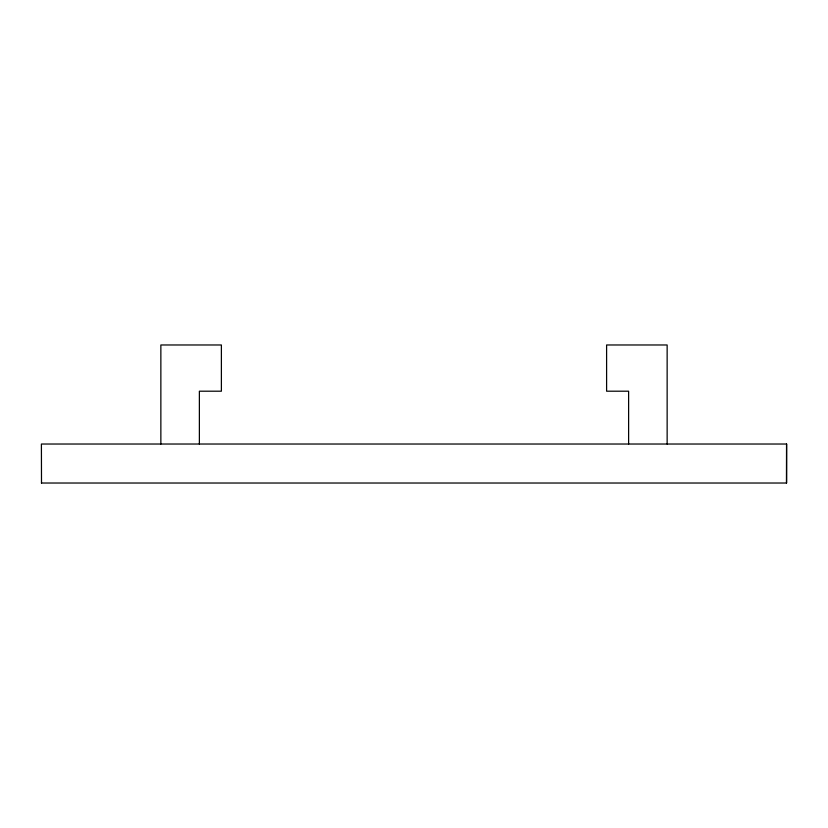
<?xml version="1.0" encoding="UTF-8"?>
<svg xmlns="http://www.w3.org/2000/svg" width="828" height="828" viewBox="0 0 828 828"><rect width="100%" height="100%" fill="white"/><g stroke="black" fill="none" stroke-linecap="round" stroke-linejoin="round"><path stroke-width="1.24" d="M786.528 483.024L786.569 444.025L41.4 444.025L41.503 483.024M786.6 444.025L786.548 483.024L41.41 483.024M667.14 444.025L667.14 344.976L606.603 344.976L606.603 391.199L628.618 391.199L628.618 444.025M199.372 444.025L199.372 391.199L221.386 391.199L221.386 344.976L160.86 344.976L160.86 444.025"/></g></svg>
